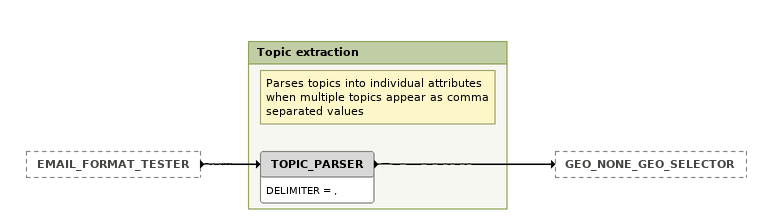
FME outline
EMAIL_FORMAT_TESTER [outside]
    -> TOPIC_PARSER

Bookmark: Topic extraction
Note: Parses topics into individual attributes when multiple topics appear as comma separated values
TOPIC_PARSER
    DELIMITER = ,
    -> GEO_NONE_GEO_SELECTOR
